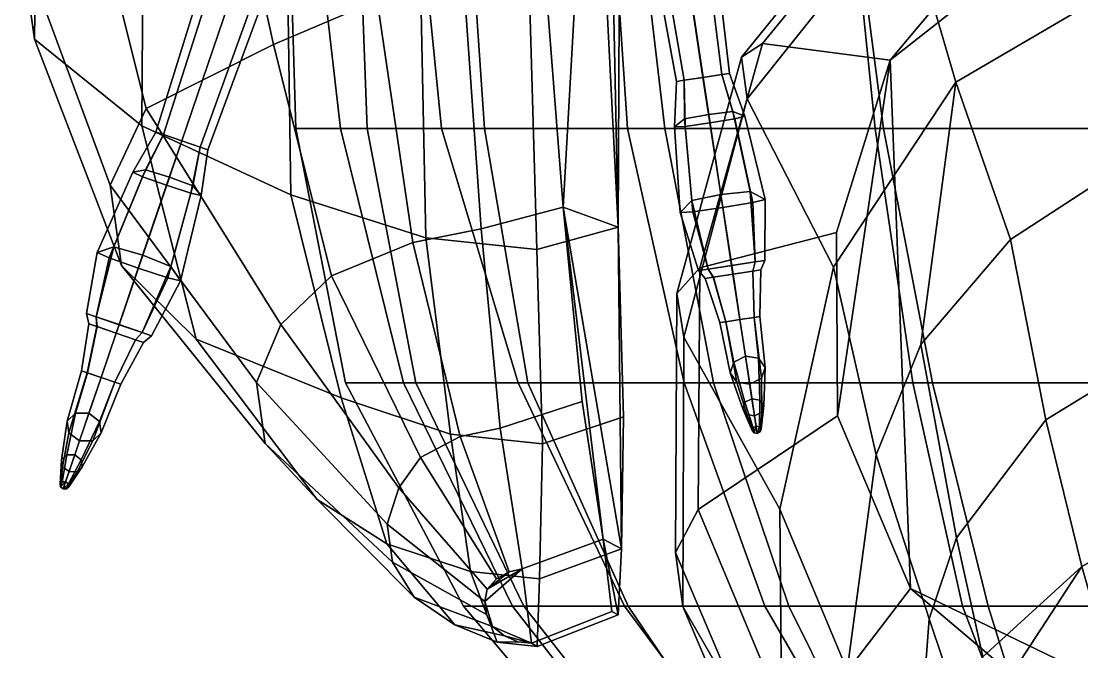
# Model space of a CAD drawing. Header units: metres. Extents: x -1.13 to 1.13, y -1.57 to 2.6.
# Drawn here: x -0.788 to -0.166, y -0.819 to -0.45 of the extents above; entities that cross this region are included whole.
import ezdxf

# ---------------------------------------------------------------- set-up
doc = ezdxf.new("R2010")
doc.units = ezdxf.units.M
for name, color, linetype in [('BODY', 6, 'CONTINUOUS'), ('BWING', 14, 'CONTINUOUS'), ('HEAD', 8, 'CONTINUOUS'), ('RLEG', 3, 'CONTINUOUS')]:
    doc.layers.add(name, color=color, linetype=linetype)

msp = doc.modelspace()

# ---------------------------------------------------------------- linework, layer by layer
at = {"layer": 'BODY', "color": 6}
for points in [[(-0.619438, -0.349646, -0.151637), (-0.600714, -0.512531, -0.117379), (-0.626859, -0.51253, 0.084722), (-0.631779, -0.349646, 0.062941)], [(-0.631779, -0.349646, 0.062941), (-0.626859, -0.51253, 0.084722), (-0.585095, -0.512532, 0.276366), (-0.591117, -0.349648, 0.266019)], [(-0.557835, -0.34965, -0.34858), (-0.541566, -0.512534, -0.303567), (-0.600714, -0.512531, -0.117379), (-0.619438, -0.349646, -0.151637)], [(-0.591117, -0.349648, 0.266019), (-0.585095, -0.512532, 0.276366), (-0.516272, -0.512536, 0.444766), (-0.527414, -0.349651, 0.43046)], [(-0.443482, -0.349656, -0.511816), (-0.432558, -0.51254, -0.462137), (-0.541566, -0.512534, -0.303567), (-0.557835, -0.34965, -0.34858)], [(-0.527414, -0.349651, 0.43046), (-0.516272, -0.512536, 0.444766), (-0.410649, -0.512541, 0.575583), (-0.429767, -0.349656, 0.5648)], [(-0.303958, -0.349663, -0.633427), (-0.287527, -0.512548, -0.582191), (-0.432558, -0.51254, -0.462137), (-0.443482, -0.349656, -0.511816)], [(-0.429767, -0.349656, 0.5648), (-0.410649, -0.512541, 0.575583), (-0.282591, -0.512548, 0.672524), (-0.303897, -0.349663, 0.663671)], [(-0.157318, -0.349671, -0.706846), (-0.146293, -0.512555, -0.656229), (-0.287527, -0.512548, -0.582191), (-0.303958, -0.349663, -0.633427)], [(-0.303897, -0.349663, 0.663671), (-0.282591, -0.512548, 0.672524), (-0.146293, -0.512555, 0.727116), (-0.157318, -0.349671, 0.716801)], [(-0.600714, -0.512531, -0.117379), (-0.56381, -0.661436, -0.075711), (-0.597774, -0.661435, 0.104126), (-0.626859, -0.51253, 0.084722)], [(-0.626859, -0.51253, 0.084722), (-0.597774, -0.661435, 0.104126), (-0.556494, -0.661437, 0.275621), (-0.585095, -0.512532, 0.276366)], [(-0.541566, -0.512534, -0.303567), (-0.49657, -0.66144, -0.24727), (-0.56381, -0.661436, -0.075711), (-0.600714, -0.512531, -0.117379)], [(-0.585095, -0.512532, 0.276366), (-0.556494, -0.661437, 0.275621), (-0.4909, -0.66144, 0.427266), (-0.516272, -0.512536, 0.444766)], [(-0.432558, -0.51254, -0.462137), (-0.3994, -0.661445, -0.395011), (-0.49657, -0.66144, -0.24727), (-0.541566, -0.512534, -0.303567)], [(-0.516272, -0.512536, 0.444766), (-0.4909, -0.66144, 0.427266), (-0.382178, -0.661446, 0.551805), (-0.410649, -0.512541, 0.575583)], [(-0.287527, -0.512548, -0.582191), (-0.265336, -0.661452, -0.508724), (-0.3994, -0.661445, -0.395011), (-0.432558, -0.51254, -0.462137)], [(-0.410649, -0.512541, 0.575583), (-0.382178, -0.661446, 0.551805), (-0.253885, -0.661453, 0.640099), (-0.282591, -0.512548, 0.672524)], [(-0.146293, -0.512555, -0.656229), (-0.13156, -0.661459, -0.579386), (-0.265336, -0.661452, -0.508724), (-0.287527, -0.512548, -0.582191)], [(-0.282591, -0.512548, 0.672524), (-0.253885, -0.661453, 0.640099), (-0.131278, -0.661459, 0.696286), (-0.146293, -0.512555, 0.727116)], [(-0.56381, -0.661436, -0.075711), (-0.500032, -0.792299, -0.033048), (-0.528684, -0.792297, 0.122093), (-0.597774, -0.661435, 0.104126)], [(-0.597774, -0.661435, 0.104126), (-0.528684, -0.792297, 0.122093), (-0.493233, -0.792299, 0.267071), (-0.556494, -0.661437, 0.275621)], [(-0.49657, -0.66144, -0.24727), (-0.434329, -0.792302, -0.183775), (-0.500032, -0.792299, -0.033048), (-0.56381, -0.661436, -0.075711)], [(-0.556494, -0.661437, 0.275621), (-0.493233, -0.792299, 0.267071), (-0.432176, -0.792302, 0.396566), (-0.4909, -0.66144, 0.427266)], [(-0.3994, -0.661445, -0.395011), (-0.351999, -0.792306, -0.315064), (-0.434329, -0.792302, -0.183775), (-0.49657, -0.66144, -0.24727)], [(-0.4909, -0.66144, 0.427266), (-0.432176, -0.792302, 0.396566), (-0.338107, -0.792307, 0.501904), (-0.382178, -0.661446, 0.551805)], [(-0.265336, -0.661452, -0.508724), (-0.236323, -0.792313, -0.414493), (-0.351999, -0.792306, -0.315064), (-0.3994, -0.661445, -0.395011)], [(-0.382178, -0.661446, 0.551805), (-0.338107, -0.792307, 0.501904), (-0.22122, -0.792313, 0.582369), (-0.253885, -0.661453, 0.640099)], [(-0.13156, -0.661459, -0.579386), (-0.114906, -0.792319, -0.479362), (-0.236323, -0.792313, -0.414493), (-0.265336, -0.661452, -0.508724)], [(-0.253885, -0.661453, 0.640099), (-0.22122, -0.792313, 0.582369), (-0.112682, -0.792319, 0.629657), (-0.131278, -0.661459, 0.696286)], [(-0.500032, -0.792299, -0.033048), (-0.414828, -0.90155, 0.008596), (-0.436315, -0.901549, 0.1353), (-0.528684, -0.792297, 0.122093)], [(-0.528684, -0.792297, 0.122093), (-0.436315, -0.901549, 0.1353), (-0.407661, -0.901551, 0.253888), (-0.493233, -0.792299, 0.267071)], [(-0.434329, -0.792302, -0.183775), (-0.35285, -0.901553, -0.116303), (-0.414828, -0.90155, 0.008596), (-0.500032, -0.792299, -0.033048)], [(-0.493233, -0.792299, 0.267071), (-0.407661, -0.901551, 0.253888), (-0.358232, -0.901553, 0.357614), (-0.432176, -0.792302, 0.396566)], [(-0.351999, -0.792306, -0.315064), (-0.288624, -0.901557, -0.222544), (-0.35285, -0.901553, -0.116303), (-0.434329, -0.792302, -0.183775)], [(-0.432176, -0.792302, 0.396566), (-0.358232, -0.901553, 0.357614), (-0.28379, -0.901557, 0.445617), (-0.338107, -0.792307, 0.501904)], [(-0.236323, -0.792313, -0.414493), (-0.194429, -0.901562, -0.306123), (-0.288624, -0.901557, -0.222544), (-0.351999, -0.792306, -0.315064)], [(-0.338107, -0.792307, 0.501904), (-0.28379, -0.901557, 0.445617), (-0.187162, -0.901562, 0.508885), (-0.22122, -0.792313, 0.582369)], [(-0.114906, -0.792319, -0.479362), (-0.094896, -0.901567, -0.362853), (-0.194429, -0.901562, -0.306123), (-0.236323, -0.792313, -0.414493)], [(-0.22122, -0.792313, 0.582369), (-0.187162, -0.901562, 0.508885), (-0.091059, -0.901567, 0.546462), (-0.112682, -0.792319, 0.629657)]]:
    msp.add_3dface(points, dxfattribs=at)
at = {"layer": 'BWING', "color": 14}
for points in [[(-0.476098, 0.486144, -0.030116), (-0.481131, -0.417795, 0.539483), (-0.470326, -0.558534, 0.502277), (-0.43518, 0.063136, -0.60206)], [(-0.43518, 0.063136, -0.60206), (-0.470326, -0.558534, 0.502277), (-0.438089, -0.570354, -0.311673)], [(-0.447545, -0.105555, -0.572924), (-0.43518, 0.063136, -0.60206), (-0.438089, -0.570354, -0.311673)], [(-0.445007, -0.431778, -0.423385), (-0.447545, -0.105555, -0.572924), (-0.438089, -0.570354, -0.311673)], [(-0.78782, -0.404667, 0.194108), (-0.7866, -0.248345, 0.117655), (-0.778105, -0.309195, -0.034674), (-0.780067, -0.460159, 0.042552)], [(-0.579338, -0.437661, 0.531095), (-0.602177, -0.276352, 0.511359), (-0.674528, -0.306692, 0.439136), (-0.639958, -0.46331, 0.466339)], [(-0.780067, -0.460159, 0.042552), (-0.778105, -0.309195, -0.034674), (-0.716256, -0.363567, -0.192641), (-0.717194, -0.510982, -0.100481)], [(-0.639958, -0.46331, 0.466339), (-0.674528, -0.306692, 0.439136), (-0.752124, -0.351215, 0.330939), (-0.714567, -0.500875, 0.367473)], [(-0.714567, -0.500875, 0.367473), (-0.752124, -0.351215, 0.330939), (-0.78782, -0.404667, 0.194108), (-0.735664, -0.545821, 0.246421)], [(-0.717194, -0.510982, -0.100481), (-0.716256, -0.363567, -0.192641), (-0.631983, -0.406573, -0.321279), (-0.629795, -0.551491, -0.216726)], [(-0.735664, -0.545821, 0.246421), (-0.78782, -0.404667, 0.194108), (-0.780067, -0.460159, 0.042552), (-0.72909, -0.59273, 0.117786)], [(-0.629795, -0.551491, -0.216726), (-0.631983, -0.406573, -0.321279), (-0.553746, -0.434017, -0.404253), (-0.55072, -0.576642, -0.292292)], [(-0.528378, -0.427023, 0.553931), (-0.518255, -0.571217, 0.515812), (-0.470326, -0.558534, 0.502277), (-0.481131, -0.417795, 0.539483)], [(-0.518255, -0.571217, 0.515812), (-0.528378, -0.427023, 0.553931), (-0.579338, -0.437661, 0.531095), (-0.558327, -0.579291, 0.498481)], [(-0.55072, -0.576642, -0.292292), (-0.553746, -0.434017, -0.404253), (-0.489811, -0.44135, -0.432582), (-0.485595, -0.583329, -0.318126)], [(-0.485595, -0.583329, -0.318126), (-0.489811, -0.44135, -0.432582), (-0.445007, -0.431778, -0.423385), (-0.438089, -0.570354, -0.311673)], [(-0.558327, -0.579291, 0.498481), (-0.579338, -0.437661, 0.531095), (-0.639958, -0.46331, 0.466339), (-0.605969, -0.598757, 0.449335)], [(-0.72909, -0.59273, 0.117786), (-0.780067, -0.460159, 0.042552), (-0.717194, -0.510982, -0.100481), (-0.685278, -0.635943, -0.002919)], [(-0.605969, -0.598757, 0.449335), (-0.639958, -0.46331, 0.466339), (-0.714567, -0.500875, 0.367473), (-0.635617, -0.627264, 0.374303)], [(-0.635617, -0.627264, 0.374303), (-0.714567, -0.500875, 0.367473), (-0.735664, -0.545821, 0.246421), (-0.649977, -0.661375, 0.282434)], [(-0.685278, -0.635943, -0.002919), (-0.717194, -0.510982, -0.100481), (-0.629795, -0.551491, -0.216726), (-0.600342, -0.670248, -0.101134)], [(-0.649977, -0.661375, 0.282434), (-0.735664, -0.545821, 0.246421), (-0.72909, -0.59273, 0.117786), (-0.644955, -0.696976, 0.184809)], [(-0.600342, -0.670248, -0.101134), (-0.629795, -0.551491, -0.216726), (-0.55072, -0.576642, -0.292292), (-0.536365, -0.691509, -0.165014)], [(-0.518255, -0.571217, 0.515812), (-0.507092, -0.68797, 0.446046), (-0.459024, -0.672487, 0.434183), (-0.470326, -0.558534, 0.502277)], [(-0.459024, -0.672487, 0.434183), (-0.446787, -0.753034, 0.339158), (-0.470326, -0.558534, 0.502277)], [(-0.446787, -0.753034, 0.339158), (-0.436025, -0.758635, -0.046448), (-0.470326, -0.558534, 0.502277)], [(-0.436025, -0.758635, -0.046448), (-0.438089, -0.570354, -0.311673), (-0.470326, -0.558534, 0.502277)], [(-0.507092, -0.68797, 0.446046), (-0.518255, -0.571217, 0.515812), (-0.558327, -0.579291, 0.498481), (-0.530639, -0.69301, 0.435227)], [(-0.482442, -0.697161, -0.186852), (-0.485595, -0.583329, -0.318126), (-0.438089, -0.570354, -0.311673), (-0.434857, -0.681459, -0.183545)], [(-0.434857, -0.681459, -0.183545), (-0.438089, -0.570354, -0.311673), (-0.436025, -0.758635, -0.046448)], [(-0.536365, -0.691509, -0.165014), (-0.55072, -0.576642, -0.292292), (-0.485595, -0.583329, -0.318126), (-0.482442, -0.697161, -0.186852)], [(-0.530639, -0.69301, 0.435227), (-0.558327, -0.579291, 0.498481), (-0.605969, -0.598757, 0.449335), (-0.553825, -0.705161, 0.404549)], [(-0.644955, -0.696976, 0.184809), (-0.72909, -0.59273, 0.117786), (-0.685278, -0.635943, -0.002919), (-0.614433, -0.729771, 0.093203)], [(-0.553825, -0.705161, 0.404549), (-0.605969, -0.598757, 0.449335), (-0.635617, -0.627264, 0.374303), (-0.566572, -0.722956, 0.357711)], [(-0.566572, -0.722956, 0.357711), (-0.635617, -0.627264, 0.374303), (-0.649977, -0.661375, 0.282434), (-0.57338, -0.744249, 0.300364)], [(-0.614433, -0.729771, 0.093203), (-0.685278, -0.635943, -0.002919), (-0.600342, -0.670248, -0.101134), (-0.57363, -0.755807, 0.018665)], [(-0.57338, -0.744249, 0.300364), (-0.649977, -0.661375, 0.282434), (-0.644955, -0.696976, 0.184809), (-0.570265, -0.766472, 0.239423)], [(-0.57363, -0.755807, 0.018665), (-0.600342, -0.670248, -0.101134), (-0.536365, -0.691509, -0.165014), (-0.52462, -0.771943, -0.029815)], [(-0.507092, -0.68797, 0.446046), (-0.49424, -0.770495, 0.348687), (-0.446787, -0.753034, 0.339158), (-0.459024, -0.672487, 0.434183)], [(-0.484086, -0.776232, -0.046388), (-0.482442, -0.697161, -0.186852), (-0.434857, -0.681459, -0.183545), (-0.436025, -0.758635, -0.046448)], [(-0.49424, -0.770495, 0.348687), (-0.507092, -0.68797, 0.446046), (-0.530639, -0.69301, 0.435227), (-0.501868, -0.772208, 0.34501)], [(-0.501868, -0.772208, 0.34501), (-0.530639, -0.69301, 0.435227), (-0.553825, -0.705161, 0.404549), (-0.509298, -0.776339, 0.334582)], [(-0.52462, -0.771943, -0.029815), (-0.536365, -0.691509, -0.165014), (-0.482442, -0.697161, -0.186852), (-0.484086, -0.776232, -0.046388)], [(-0.570265, -0.766472, 0.239423), (-0.644955, -0.696976, 0.184809), (-0.614433, -0.729771, 0.093203), (-0.557612, -0.786944, 0.182239)], [(-0.509298, -0.776339, 0.334582), (-0.553825, -0.705161, 0.404549), (-0.566572, -0.722956, 0.357711), (-0.51477, -0.782387, 0.318661)], [(-0.51477, -0.782387, 0.318661), (-0.566572, -0.722956, 0.357711), (-0.57338, -0.744249, 0.300364), (-0.516147, -0.789625, 0.299167)], [(-0.557612, -0.786944, 0.182239), (-0.614433, -0.729771, 0.093203), (-0.57363, -0.755807, 0.018665), (-0.533749, -0.803197, 0.13571)], [(-0.516147, -0.789625, 0.299167), (-0.57338, -0.744249, 0.300364), (-0.570265, -0.766472, 0.239423), (-0.515096, -0.797179, 0.278453)], [(-0.533749, -0.803197, 0.13571), (-0.57363, -0.755807, 0.018665), (-0.52462, -0.771943, -0.029815), (-0.508997, -0.81327, 0.105448)], [(-0.49424, -0.770495, 0.348687), (-0.488798, -0.813997, 0.229395), (-0.441658, -0.795493, 0.222725), (-0.446787, -0.753034, 0.339158)], [(-0.441658, -0.795493, 0.222725), (-0.438116, -0.797397, 0.091651), (-0.446787, -0.753034, 0.339158)], [(-0.438116, -0.797397, 0.091651), (-0.436025, -0.758635, -0.046448), (-0.446787, -0.753034, 0.339158)], [(-0.485464, -0.815948, 0.095102), (-0.484086, -0.776232, -0.046388), (-0.436025, -0.758635, -0.046448), (-0.438116, -0.797397, 0.091651)], [(-0.515096, -0.797179, 0.278453), (-0.570265, -0.766472, 0.239423), (-0.557612, -0.786944, 0.182239), (-0.511733, -0.804138, 0.259015)], [(-0.511733, -0.804138, 0.259015), (-0.488798, -0.813997, 0.229395), (-0.49424, -0.770495, 0.348687), (-0.516147, -0.789625, 0.299167)], [(-0.516147, -0.789625, 0.299167), (-0.49424, -0.770495, 0.348687), (-0.51477, -0.782387, 0.318661)], [(-0.501868, -0.772208, 0.34501), (-0.51477, -0.782387, 0.318661), (-0.49424, -0.770495, 0.348687)], [(-0.508997, -0.81327, 0.105448), (-0.52462, -0.771943, -0.029815), (-0.484086, -0.776232, -0.046388), (-0.485464, -0.815948, 0.095102)], [(-0.509298, -0.776339, 0.334582), (-0.51477, -0.782387, 0.318661), (-0.501868, -0.772208, 0.34501)], [(-0.511733, -0.804138, 0.259015), (-0.557612, -0.786944, 0.182239), (-0.533749, -0.803197, 0.13571), (-0.504643, -0.809663, 0.243198)], [(-0.515096, -0.797179, 0.278453), (-0.511733, -0.804138, 0.259015), (-0.516147, -0.789625, 0.299167)], [(-0.488798, -0.813997, 0.229395), (-0.485464, -0.815948, 0.095102), (-0.438116, -0.797397, 0.091651), (-0.441658, -0.795493, 0.222725)], [(-0.504643, -0.809663, 0.243198), (-0.533749, -0.803197, 0.13571), (-0.508997, -0.81327, 0.105448), (-0.496764, -0.813087, 0.232912)], [(-0.488798, -0.813997, 0.229395), (-0.511733, -0.804138, 0.259015), (-0.504643, -0.809663, 0.243198)], [(-0.496764, -0.813087, 0.232912), (-0.508997, -0.81327, 0.105448), (-0.485464, -0.815948, 0.095102), (-0.488798, -0.813997, 0.229395)], [(-0.496764, -0.813087, 0.232912), (-0.488798, -0.813997, 0.229395), (-0.504643, -0.809663, 0.243198)]]:
    msp.add_3dface(points, dxfattribs=at)
at = {"layer": 'HEAD', "color": 8}
for points in [[(-0.116607, -0.412919, 0.872592), (-0.132602, -0.303454, 0.75619), (-0.270896, -0.380374, 0.70656), (-0.240234, -0.485384, 0.826892)], [(-0.278731, -0.472548, 0.489836), (-0.103573, -0.334905, 0.583124), (-0.000054, -0.910636, 0.14844), (-0.266749, -0.781909, 0.27755)], [(-0.103573, -0.334905, 0.583124), (-0.278731, -0.472548, 0.489836), (-0.209462, -0.390009, 0.546286)], [(-0.365675, -0.470878, 0.59671), (-0.273108, -0.356677, 0.672761), (-0.264788, -0.354148, 0.639302), (-0.353455, -0.462784, 0.566602)], [(-0.353455, -0.462784, 0.566602), (-0.264788, -0.354148, 0.639302), (-0.209462, -0.390009, 0.546286), (-0.278731, -0.472548, 0.489836)], [(-0.362402, -0.495265, 0.630509), (-0.270896, -0.380374, 0.70656), (-0.273108, -0.356677, 0.672761), (-0.365675, -0.470878, 0.59671)], [(-0.240234, -0.485384, 0.826892), (-0.270896, -0.380374, 0.70656), (-0.362402, -0.495265, 0.630509), (-0.311765, -0.593731, 0.756833)], [(-0.101953, -0.508388, 1.01227), (-0.116607, -0.412919, 0.872592), (-0.240234, -0.485384, 0.826892), (-0.208226, -0.577558, 0.967711)], [(-0.403565, -0.609137, 0.503407), (-0.365675, -0.470878, 0.59671), (-0.353455, -0.462784, 0.566602), (-0.390209, -0.594163, 0.477409)], [(-0.390209, -0.594163, 0.477409), (-0.353455, -0.462784, 0.566602), (-0.278731, -0.472548, 0.489836), (-0.31008, -0.573482, 0.420581)], [(-0.399551, -0.634745, 0.537206), (-0.362402, -0.495265, 0.630509), (-0.365675, -0.470878, 0.59671), (-0.403565, -0.609137, 0.503407)], [(-0.31008, -0.573482, 0.420581), (-0.278731, -0.472548, 0.489836), (-0.309463, -0.680836, 0.34686)], [(-0.309463, -0.680836, 0.34686), (-0.278731, -0.472548, 0.489836), (-0.266749, -0.781909, 0.27755)], [(-0.260728, -0.638965, 0.935794), (-0.240234, -0.485384, 0.826892), (-0.311765, -0.593731, 0.756833), (-0.286891, -0.703566, 0.891313)], [(-0.260728, -0.638965, 0.935794), (-0.208226, -0.577558, 0.967711), (-0.240234, -0.485384, 0.826892)], [(-0.311765, -0.593731, 0.756833), (-0.362402, -0.495265, 0.630509), (-0.399551, -0.634745, 0.537206), (-0.343365, -0.735561, 0.670884)], [(-0.088299, -0.622397, 1.10053), (-0.101953, -0.508388, 1.01227), (-0.208226, -0.577558, 0.967711), (-0.187489, -0.683253, 1.06007)], [(-0.391091, -0.735694, 0.382465), (-0.390209, -0.594163, 0.477409), (-0.31008, -0.573482, 0.420581), (-0.309463, -0.680836, 0.34686)], [(-0.260728, -0.638965, 0.935794), (-0.239785, -0.752194, 1.02232), (-0.187489, -0.683253, 1.06007), (-0.208226, -0.577558, 0.967711)], [(-0.40448, -0.760855, 0.404087), (-0.403565, -0.609137, 0.503407), (-0.390209, -0.594163, 0.477409), (-0.391091, -0.735694, 0.382465)], [(-0.286891, -0.703566, 0.891313), (-0.311765, -0.593731, 0.756833), (-0.343365, -0.735561, 0.670884), (-0.303866, -0.829802, 0.816008)], [(-0.400191, -0.792452, 0.437886), (-0.399551, -0.634745, 0.537206), (-0.403565, -0.609137, 0.503407), (-0.40448, -0.760855, 0.404087)], [(-0.08112, -0.721872, 1.14997), (-0.088299, -0.622397, 1.10053), (-0.187489, -0.683253, 1.06007), (-0.166404, -0.769083, 1.1113)], [(-0.343365, -0.735561, 0.670884), (-0.399551, -0.634745, 0.537206), (-0.400191, -0.792452, 0.437886), (-0.341963, -0.893553, 0.579362)], [(-0.239785, -0.752194, 1.02232), (-0.260728, -0.638965, 0.935794), (-0.286891, -0.703566, 0.891313), (-0.255822, -0.7997, 0.989317)], [(-0.334643, -0.870736, 0.293202), (-0.391091, -0.735694, 0.382465), (-0.309463, -0.680836, 0.34686), (-0.266749, -0.781909, 0.27755)], [(-0.239785, -0.752194, 1.02232), (-0.224434, -0.822041, 1.06564), (-0.166404, -0.769083, 1.1113), (-0.187489, -0.683253, 1.06007)], [(-0.255822, -0.7997, 0.989317), (-0.286891, -0.703566, 0.891313), (-0.303866, -0.829802, 0.816008), (-0.26422, -0.91204, 0.922336)], [(-0.067308, -0.805845, 1.17649), (-0.08112, -0.721872, 1.14997), (-0.166404, -0.769083, 1.1113), (-0.142555, -0.85256, 1.14565)], [(-0.343833, -0.90338, 0.31071), (-0.40448, -0.760855, 0.404087), (-0.391091, -0.735694, 0.382465), (-0.334643, -0.870736, 0.293202)], [(-0.303866, -0.829802, 0.816008), (-0.343365, -0.735561, 0.670884), (-0.341963, -0.893553, 0.579362), (-0.286193, -1.00135, 0.718729)], [(-0.224434, -0.822041, 1.06564), (-0.239785, -0.752194, 1.02232), (-0.255822, -0.7997, 0.989317), (-0.239199, -0.849174, 1.03776)], [(-0.338835, -0.936439, 0.344489), (-0.400191, -0.792452, 0.437886), (-0.40448, -0.760855, 0.404087), (-0.343833, -0.90338, 0.31071)], [(-0.241561, -0.884183, 1.07585), (-0.166404, -0.769083, 1.1113), (-0.224434, -0.822041, 1.06564)], [(-0.166404, -0.769083, 1.1113), (-0.241561, -0.884183, 1.07585), (-0.220032, -0.927905, 1.09831), (-0.142555, -0.85256, 1.14565)], [(-0.224901, -0.959366, 0.190013), (-0.334643, -0.870736, 0.293202), (-0.266749, -0.781909, 0.27755), (-0.178872, -0.856385, 0.21203)], [(-0.266749, -0.781909, 0.27755), (-0.000054, -0.910636, 0.14844), (-0.178872, -0.856385, 0.21203)], [(-0.341963, -0.893553, 0.579362), (-0.400191, -0.792452, 0.437886), (-0.338835, -0.936439, 0.344489), (-0.281983, -1.04394, 0.493226)], [(-0.239199, -0.849174, 1.03776), (-0.255822, -0.7997, 0.989317), (-0.26422, -0.91204, 0.922336), (-0.247192, -0.945308, 0.958645)]]:
    msp.add_3dface(points, dxfattribs=at)
at = {"layer": 'RLEG', "color": 3}
for points in [[(-0.626752, -0.273124, -1.64922), (-0.63308, -0.270968, -1.66536), (-0.709, -0.514606, -1.69611), (-0.704508, -0.516137, -1.68481)], [(-0.63308, -0.270968, -1.66536), (-0.626752, -0.273124, -1.6815), (-0.704481, -0.516146, -1.70739), (-0.709, -0.514606, -1.69611)], [(-0.611473, -0.278331, -1.64253), (-0.626752, -0.273124, -1.64922), (-0.704508, -0.516137, -1.68481), (-0.693737, -0.519807, -1.68015)], [(-0.626752, -0.273124, -1.6815), (-0.611473, -0.278331, -1.68819), (-0.693789, -0.51979, -1.71206), (-0.704481, -0.516146, -1.70739)], [(-0.611473, -0.278331, -1.68819), (-0.596194, -0.283538, -1.6815), (-0.683008, -0.523463, -1.70739), (-0.693789, -0.51979, -1.71206)], [(-0.596194, -0.283538, -1.64922), (-0.611473, -0.278331, -1.64253), (-0.693737, -0.519807, -1.68015), (-0.682992, -0.523469, -1.68482)], [(-0.418372, -0.282043, -1.68819), (-0.402742, -0.279658, -1.68165), (-0.377329, -0.48099, -1.7064), (-0.388354, -0.482673, -1.71097)], [(-0.402742, -0.279658, -1.65003), (-0.418372, -0.282043, -1.64348), (-0.388301, -0.482665, -1.67971), (-0.377311, -0.480986, -1.68429)], [(-0.402742, -0.279658, -1.68165), (-0.396269, -0.278668, -1.66584), (-0.372762, -0.480291, -1.69534), (-0.377329, -0.48099, -1.7064)], [(-0.396269, -0.278668, -1.66584), (-0.402742, -0.279658, -1.65003), (-0.377311, -0.480986, -1.68429), (-0.372762, -0.480291, -1.69534)], [(-0.596194, -0.283538, -1.6815), (-0.589865, -0.285694, -1.66536), (-0.678545, -0.524984, -1.69611), (-0.683008, -0.523463, -1.70739)], [(-0.589865, -0.285694, -1.66536), (-0.596194, -0.283538, -1.64922), (-0.682992, -0.523469, -1.68482), (-0.678545, -0.524984, -1.69611)], [(-0.433999, -0.28443, -1.65003), (-0.440473, -0.285419, -1.66584), (-0.403915, -0.485049, -1.69534), (-0.39932, -0.484347, -1.68428)], [(-0.440473, -0.285419, -1.66584), (-0.433999, -0.28443, -1.68165), (-0.399291, -0.484343, -1.7064), (-0.403915, -0.485049, -1.69534)], [(-0.433999, -0.28443, -1.68165), (-0.418372, -0.282043, -1.68819), (-0.388354, -0.482673, -1.71097), (-0.399291, -0.484343, -1.7064)], [(-0.418372, -0.282043, -1.64348), (-0.433999, -0.28443, -1.65003), (-0.39932, -0.484347, -1.68428), (-0.388301, -0.482665, -1.67971)], [(-0.403915, -0.485049, -1.69534), (-0.399291, -0.484343, -1.7064), (-0.398787, -0.511298, -1.70747), (-0.404941, -0.511614, -1.68829)], [(-0.39932, -0.484347, -1.68428), (-0.403915, -0.485049, -1.69534), (-0.404941, -0.511614, -1.68829), (-0.399098, -0.506979, -1.66016)], [(-0.388301, -0.482665, -1.67971), (-0.39932, -0.484347, -1.68428), (-0.399098, -0.506979, -1.66016), (-0.384968, -0.50437, -1.65334)], [(-0.399291, -0.484343, -1.7064), (-0.388354, -0.482673, -1.71097), (-0.384317, -0.509322, -1.71472), (-0.398787, -0.511298, -1.70747)], [(-0.388354, -0.482673, -1.71097), (-0.377329, -0.48099, -1.7064), (-0.369745, -0.506859, -1.70747), (-0.384317, -0.509322, -1.71472)], [(-0.377311, -0.480986, -1.68429), (-0.388301, -0.482665, -1.67971), (-0.384968, -0.50437, -1.65334), (-0.370755, -0.502653, -1.66018)], [(-0.377329, -0.48099, -1.7064), (-0.372762, -0.480291, -1.69534), (-0.363881, -0.505348, -1.68825), (-0.369745, -0.506859, -1.70747)], [(-0.372762, -0.480291, -1.69534), (-0.377311, -0.480986, -1.68429), (-0.370755, -0.502653, -1.66018), (-0.363881, -0.505348, -1.68825)], [(-0.370755, -0.502653, -1.66018), (-0.384968, -0.50437, -1.65334), (-0.377812, -0.551208, -1.64067), (-0.360581, -0.549418, -1.64913)], [(-0.363881, -0.505348, -1.68825), (-0.370755, -0.502653, -1.66018), (-0.360581, -0.549418, -1.64913), (-0.351946, -0.554175, -1.68363)], [(-0.399098, -0.506979, -1.66016), (-0.404941, -0.511614, -1.68829), (-0.401775, -0.561781, -1.68365), (-0.39485, -0.554647, -1.64911)], [(-0.384968, -0.50437, -1.65334), (-0.399098, -0.506979, -1.66016), (-0.39485, -0.554647, -1.64911), (-0.377812, -0.551208, -1.64067)], [(-0.398787, -0.511298, -1.70747), (-0.384317, -0.509322, -1.71472), (-0.376763, -0.55887, -1.71507), (-0.394307, -0.56132, -1.70605)], [(-0.384317, -0.509322, -1.71472), (-0.369745, -0.506859, -1.70747), (-0.359087, -0.555938, -1.70605), (-0.376763, -0.55887, -1.71507)], [(-0.369745, -0.506859, -1.70747), (-0.363881, -0.505348, -1.68825), (-0.351946, -0.554175, -1.68363), (-0.359087, -0.555938, -1.70605)], [(-0.704508, -0.516137, -1.68481), (-0.709, -0.514606, -1.69611), (-0.722455, -0.538181, -1.6889), (-0.714977, -0.536737, -1.66018)], [(-0.709, -0.514606, -1.69611), (-0.704481, -0.516146, -1.70739), (-0.716732, -0.540797, -1.70849), (-0.722455, -0.538181, -1.6889)], [(-0.404941, -0.511614, -1.68829), (-0.398787, -0.511298, -1.70747), (-0.394307, -0.56132, -1.70605), (-0.401775, -0.561781, -1.68365)], [(-0.704481, -0.516146, -1.70739), (-0.693789, -0.51979, -1.71206), (-0.702695, -0.545829, -1.71589), (-0.716732, -0.540797, -1.70849)], [(-0.693737, -0.519807, -1.68015), (-0.704508, -0.516137, -1.68481), (-0.714977, -0.536737, -1.66018), (-0.700951, -0.541035, -1.65322)], [(-0.693789, -0.51979, -1.71206), (-0.683008, -0.523463, -1.70739), (-0.688337, -0.550469, -1.70849), (-0.702695, -0.545829, -1.71589)], [(-0.682992, -0.523469, -1.68482), (-0.693737, -0.519807, -1.68015), (-0.700951, -0.541035, -1.65322), (-0.687268, -0.546181, -1.6602)], [(-0.683008, -0.523463, -1.70739), (-0.678545, -0.524984, -1.69611), (-0.682314, -0.551863, -1.68887), (-0.688337, -0.550469, -1.70849)], [(-0.678545, -0.524984, -1.69611), (-0.682992, -0.523469, -1.68482), (-0.687268, -0.546181, -1.6602), (-0.682314, -0.551863, -1.68887)], [(-0.714977, -0.536737, -1.66018), (-0.722455, -0.538181, -1.6889), (-0.743238, -0.585108, -1.68417), (-0.733604, -0.581912, -1.6489)], [(-0.722455, -0.538181, -1.6889), (-0.716732, -0.540797, -1.70849), (-0.736258, -0.58821, -1.70703), (-0.743238, -0.585108, -1.68417)], [(-0.700951, -0.541035, -1.65322), (-0.714977, -0.536737, -1.66018), (-0.733604, -0.581912, -1.6489), (-0.716551, -0.586829, -1.64028)], [(-0.716732, -0.540797, -1.70849), (-0.702695, -0.545829, -1.71589), (-0.719214, -0.594263, -1.71625), (-0.736258, -0.58821, -1.70703)], [(-0.702695, -0.545829, -1.71589), (-0.688337, -0.550469, -1.70849), (-0.701822, -0.599941, -1.70704), (-0.719214, -0.594263, -1.71625)], [(-0.687268, -0.546181, -1.6602), (-0.700951, -0.541035, -1.65322), (-0.716551, -0.586829, -1.64028), (-0.700102, -0.593332, -1.64892)], [(-0.682314, -0.551863, -1.68887), (-0.687268, -0.546181, -1.6602), (-0.700102, -0.593332, -1.64892), (-0.694524, -0.601712, -1.68415)], [(-0.688337, -0.550469, -1.70849), (-0.682314, -0.551863, -1.68887), (-0.694524, -0.601712, -1.68415), (-0.701822, -0.599941, -1.70704)], [(-0.377812, -0.551208, -1.64067), (-0.39485, -0.554647, -1.64911), (-0.385288, -0.594862, -1.6681), (-0.37149, -0.592755, -1.66092)], [(-0.360581, -0.549418, -1.64913), (-0.377812, -0.551208, -1.64067), (-0.37149, -0.592755, -1.66092), (-0.357725, -0.590652, -1.66811)], [(-0.351946, -0.554175, -1.68363), (-0.360581, -0.549418, -1.64913), (-0.357725, -0.590652, -1.66811), (-0.352027, -0.589783, -1.68586)], [(-0.39485, -0.554647, -1.64911), (-0.401775, -0.561781, -1.68365), (-0.391041, -0.595741, -1.68587), (-0.385288, -0.594862, -1.6681)], [(-0.394307, -0.56132, -1.70605), (-0.376763, -0.55887, -1.71507), (-0.371556, -0.592765, -1.71057), (-0.38525, -0.594856, -1.70334)], [(-0.376763, -0.55887, -1.71507), (-0.359087, -0.555938, -1.70605), (-0.357748, -0.590656, -1.70334), (-0.371556, -0.592765, -1.71057)], [(-0.359087, -0.555938, -1.70605), (-0.351946, -0.554175, -1.68363), (-0.352027, -0.589783, -1.68586), (-0.357748, -0.590656, -1.70334)], [(-0.401775, -0.561781, -1.68365), (-0.394307, -0.56132, -1.70605), (-0.38525, -0.594856, -1.70334), (-0.391041, -0.595741, -1.68587)], [(-0.733604, -0.581912, -1.6489), (-0.743238, -0.585108, -1.68417), (-0.749527, -0.620924, -1.68643), (-0.743903, -0.622841, -1.66829)], [(-0.716551, -0.586829, -1.64028), (-0.733604, -0.581912, -1.6489), (-0.743903, -0.622841, -1.66829), (-0.730413, -0.627437, -1.66096)], [(-0.743238, -0.585108, -1.68417), (-0.736258, -0.58821, -1.70703), (-0.743865, -0.622854, -1.70427), (-0.749527, -0.620924, -1.68643)], [(-0.736258, -0.58821, -1.70703), (-0.719214, -0.594263, -1.71625), (-0.730477, -0.627416, -1.71166), (-0.743865, -0.622854, -1.70427)], [(-0.700102, -0.593332, -1.64892), (-0.716551, -0.586829, -1.64028), (-0.730413, -0.627437, -1.66096), (-0.716955, -0.632024, -1.6683)], [(-0.357748, -0.590656, -1.70334), (-0.352027, -0.589783, -1.68586), (-0.354405, -0.595365, -1.68778), (-0.359199, -0.596096, -1.70243)], [(-0.352027, -0.589783, -1.68586), (-0.357725, -0.590652, -1.66811), (-0.35918, -0.596094, -1.6729), (-0.354405, -0.595365, -1.68778)], [(-0.719214, -0.594263, -1.71625), (-0.701822, -0.599941, -1.70704), (-0.716979, -0.632015, -1.70427), (-0.730477, -0.627416, -1.71166)], [(-0.694524, -0.601712, -1.68415), (-0.700102, -0.593332, -1.64892), (-0.716955, -0.632024, -1.6683), (-0.711386, -0.633921, -1.68643)], [(-0.391041, -0.595741, -1.68587), (-0.38525, -0.594856, -1.70334), (-0.382245, -0.599615, -1.70243), (-0.387098, -0.600356, -1.68778)], [(-0.385288, -0.594862, -1.6681), (-0.391041, -0.595741, -1.68587), (-0.387098, -0.600356, -1.68778), (-0.382278, -0.599621, -1.67289)], [(-0.37149, -0.592755, -1.66092), (-0.385288, -0.594862, -1.6681), (-0.382278, -0.599621, -1.67289), (-0.370715, -0.597854, -1.66688)], [(-0.38525, -0.594856, -1.70334), (-0.371556, -0.592765, -1.71057), (-0.37077, -0.597864, -1.70849), (-0.382245, -0.599615, -1.70243)], [(-0.371556, -0.592765, -1.71057), (-0.357748, -0.590656, -1.70334), (-0.359199, -0.596096, -1.70243), (-0.37077, -0.597864, -1.70849)], [(-0.357725, -0.590652, -1.66811), (-0.37149, -0.592755, -1.66092), (-0.370715, -0.597854, -1.66688), (-0.35918, -0.596094, -1.6729)], [(-0.37077, -0.597864, -1.70849), (-0.359199, -0.596096, -1.70243), (-0.358409, -0.623156, -1.70248), (-0.366704, -0.624422, -1.70856)], [(-0.35918, -0.596094, -1.6729), (-0.370715, -0.597854, -1.66688), (-0.366665, -0.624417, -1.66681), (-0.358395, -0.623153, -1.67285)], [(-0.359199, -0.596096, -1.70243), (-0.354405, -0.595365, -1.68778), (-0.354973, -0.622631, -1.68778), (-0.358409, -0.623156, -1.70248)], [(-0.354405, -0.595365, -1.68778), (-0.35918, -0.596094, -1.6729), (-0.358395, -0.623153, -1.67285), (-0.354973, -0.622631, -1.68778)], [(-0.701822, -0.599941, -1.70704), (-0.694524, -0.601712, -1.68415), (-0.711386, -0.633921, -1.68643), (-0.716979, -0.632015, -1.70427)], [(-0.387098, -0.600356, -1.68778), (-0.382245, -0.599615, -1.70243), (-0.374932, -0.625679, -1.70248), (-0.378412, -0.62621, -1.68778)], [(-0.382278, -0.599621, -1.67289), (-0.387098, -0.600356, -1.68778), (-0.378412, -0.62621, -1.68778), (-0.374956, -0.625682, -1.67284)], [(-0.370715, -0.597854, -1.66688), (-0.382278, -0.599621, -1.67289), (-0.374956, -0.625682, -1.67284), (-0.366665, -0.624417, -1.66681)], [(-0.382245, -0.599615, -1.70243), (-0.37077, -0.597864, -1.70849), (-0.366704, -0.624422, -1.70856), (-0.374932, -0.625679, -1.70248)], [(-0.743903, -0.622841, -1.66829), (-0.749527, -0.620924, -1.68643), (-0.748133, -0.626963, -1.68839), (-0.74342, -0.628569, -1.67319)], [(-0.749527, -0.620924, -1.68643), (-0.743865, -0.622854, -1.70427), (-0.743389, -0.62858, -1.70334), (-0.748133, -0.626963, -1.68839)], [(-0.74342, -0.628569, -1.67319), (-0.748133, -0.626963, -1.68839), (-0.752454, -0.654471, -1.68839), (-0.749075, -0.655623, -1.67313)], [(-0.748133, -0.626963, -1.68839), (-0.743389, -0.62858, -1.70334), (-0.749052, -0.655631, -1.70339), (-0.752454, -0.654471, -1.68839)], [(-0.730413, -0.627437, -1.66096), (-0.743903, -0.622841, -1.66829), (-0.74342, -0.628569, -1.67319), (-0.732116, -0.632421, -1.66704)], [(-0.743865, -0.622854, -1.70427), (-0.730477, -0.627416, -1.71166), (-0.732169, -0.632403, -1.70953), (-0.743389, -0.62858, -1.70334)], [(-0.730477, -0.627416, -1.71166), (-0.716979, -0.632015, -1.70427), (-0.720858, -0.636258, -1.70334), (-0.732169, -0.632403, -1.70953)], [(-0.716955, -0.632024, -1.6683), (-0.730413, -0.627437, -1.66096), (-0.732116, -0.632421, -1.66704), (-0.720838, -0.636264, -1.67319)], [(-0.378412, -0.62621, -1.68778), (-0.374932, -0.625679, -1.70248), (-0.370227, -0.649333, -1.70744), (-0.372368, -0.655611, -1.69608)], [(-0.374956, -0.625682, -1.67284), (-0.378412, -0.62621, -1.68778), (-0.372368, -0.655611, -1.69608), (-0.368457, -0.661062, -1.68453)], [(-0.366665, -0.624417, -1.66681), (-0.374956, -0.625682, -1.67284), (-0.368457, -0.661062, -1.68453), (-0.360875, -0.662351, -1.67987)], [(-0.374932, -0.625679, -1.70248), (-0.366704, -0.624422, -1.70856), (-0.36343, -0.645832, -1.71215), (-0.370227, -0.649333, -1.70744)], [(-0.366704, -0.624422, -1.70856), (-0.358409, -0.623156, -1.70248), (-0.355843, -0.647138, -1.70744), (-0.36343, -0.645832, -1.71215)], [(-0.358395, -0.623153, -1.67285), (-0.366665, -0.624417, -1.66681), (-0.360875, -0.662351, -1.67987), (-0.354041, -0.658859, -1.68454)], [(-0.358409, -0.623156, -1.70248), (-0.354973, -0.622631, -1.68778), (-0.351962, -0.652495, -1.69608), (-0.355843, -0.647138, -1.70744)], [(-0.354973, -0.622631, -1.68778), (-0.358395, -0.623153, -1.67285), (-0.354041, -0.658859, -1.68454), (-0.351962, -0.652495, -1.69608)], [(-0.732116, -0.632421, -1.66704), (-0.74342, -0.628569, -1.67319), (-0.749075, -0.655623, -1.67313), (-0.74097, -0.658385, -1.66697)], [(-0.743389, -0.62858, -1.70334), (-0.732169, -0.632403, -1.70953), (-0.741008, -0.658372, -1.7096), (-0.749052, -0.655631, -1.70339)], [(-0.732169, -0.632403, -1.70953), (-0.720858, -0.636258, -1.70334), (-0.732899, -0.661135, -1.70339), (-0.741008, -0.658372, -1.7096)], [(-0.720838, -0.636264, -1.67319), (-0.732116, -0.632421, -1.66704), (-0.74097, -0.658385, -1.66697), (-0.732884, -0.66114, -1.67314)], [(-0.716979, -0.632015, -1.70427), (-0.711386, -0.633921, -1.68643), (-0.716172, -0.637855, -1.68839), (-0.720858, -0.636258, -1.70334)], [(-0.711386, -0.633921, -1.68643), (-0.716955, -0.632024, -1.6683), (-0.720838, -0.636264, -1.67319), (-0.716172, -0.637855, -1.68839)], [(-0.720858, -0.636258, -1.70334), (-0.716172, -0.637855, -1.68839), (-0.729538, -0.66228, -1.68839), (-0.732899, -0.661135, -1.70339)], [(-0.716172, -0.637855, -1.68839), (-0.720838, -0.636264, -1.67319), (-0.732884, -0.66114, -1.67314), (-0.729538, -0.66228, -1.68839)], [(-0.370227, -0.649333, -1.70744), (-0.36343, -0.645832, -1.71215), (-0.359613, -0.670791, -1.71714), (-0.363724, -0.67291, -1.71429)], [(-0.36343, -0.645832, -1.71215), (-0.355843, -0.647138, -1.70744), (-0.355021, -0.671582, -1.7143), (-0.359613, -0.670791, -1.71714)], [(-0.372368, -0.655611, -1.69608), (-0.370227, -0.649333, -1.70744), (-0.363724, -0.67291, -1.71429), (-0.36502, -0.676707, -1.70742)], [(-0.355843, -0.647138, -1.70744), (-0.351962, -0.652495, -1.69608), (-0.352674, -0.674824, -1.70742), (-0.355021, -0.671582, -1.7143)], [(-0.351962, -0.652495, -1.69608), (-0.354041, -0.658859, -1.68454), (-0.353932, -0.678673, -1.70044), (-0.352674, -0.674824, -1.70742)], [(-0.749075, -0.655623, -1.67313), (-0.752454, -0.654471, -1.68839), (-0.760842, -0.683947, -1.69686), (-0.75987, -0.69073, -1.68507)], [(-0.752454, -0.654471, -1.68839), (-0.749052, -0.655631, -1.70339), (-0.755943, -0.679272, -1.70846), (-0.760842, -0.683947, -1.69686)], [(-0.74097, -0.658385, -1.66697), (-0.749075, -0.655623, -1.67313), (-0.75987, -0.69073, -1.68507), (-0.75361, -0.69547, -1.6803)], [(-0.749052, -0.655631, -1.70339), (-0.741008, -0.658372, -1.7096), (-0.748139, -0.679306, -1.71326), (-0.755943, -0.679272, -1.70846)], [(-0.732884, -0.66114, -1.67314), (-0.74097, -0.658385, -1.66697), (-0.75361, -0.69547, -1.6803), (-0.745774, -0.69553, -1.68507)], [(-0.741008, -0.658372, -1.7096), (-0.732899, -0.661135, -1.70339), (-0.74188, -0.684064, -1.70846), (-0.748139, -0.679306, -1.71326)], [(-0.368457, -0.661062, -1.68453), (-0.372368, -0.655611, -1.69608), (-0.36502, -0.676707, -1.70742), (-0.362654, -0.680006, -1.70043)], [(-0.729538, -0.66228, -1.68839), (-0.732884, -0.66114, -1.67314), (-0.745774, -0.69553, -1.68507), (-0.740893, -0.690747, -1.69686)], [(-0.732899, -0.661135, -1.70339), (-0.729538, -0.66228, -1.68839), (-0.740893, -0.690747, -1.69686), (-0.74188, -0.684064, -1.70846)], [(-0.360875, -0.662351, -1.67987), (-0.368457, -0.661062, -1.68453), (-0.362654, -0.680006, -1.70043), (-0.358066, -0.680786, -1.69761)], [(-0.354041, -0.658859, -1.68454), (-0.360875, -0.662351, -1.67987), (-0.358066, -0.680786, -1.69761), (-0.353932, -0.678673, -1.70044)], [(-0.363724, -0.67291, -1.71429), (-0.359613, -0.670791, -1.71714), (-0.357148, -0.686886, -1.7283), (-0.358882, -0.687779, -1.7271)], [(-0.359613, -0.670791, -1.71714), (-0.355021, -0.671582, -1.7143), (-0.355212, -0.68722, -1.7271), (-0.357148, -0.686886, -1.7283)], [(-0.36502, -0.676707, -1.70742), (-0.363724, -0.67291, -1.71429), (-0.358882, -0.687779, -1.7271), (-0.35943, -0.689382, -1.7242)], [(-0.362654, -0.680006, -1.70043), (-0.36502, -0.676707, -1.70742), (-0.35943, -0.689382, -1.7242), (-0.35843, -0.690775, -1.72125)], [(-0.355021, -0.671582, -1.7143), (-0.352674, -0.674824, -1.70742), (-0.354222, -0.688588, -1.7242), (-0.355212, -0.68722, -1.7271)], [(-0.352674, -0.674824, -1.70742), (-0.353932, -0.678673, -1.70044), (-0.354751, -0.690212, -1.72126), (-0.354222, -0.688588, -1.7242)], [(-0.760842, -0.683947, -1.69686), (-0.755943, -0.679272, -1.70846), (-0.761169, -0.703691, -1.71545), (-0.764133, -0.706519, -1.70844)], [(-0.755943, -0.679272, -1.70846), (-0.748139, -0.679306, -1.71326), (-0.756448, -0.703711, -1.71836), (-0.761169, -0.703691, -1.71545)], [(-0.748139, -0.679306, -1.71326), (-0.74188, -0.684064, -1.70846), (-0.752662, -0.70659, -1.71546), (-0.756448, -0.703711, -1.71836)], [(-0.358066, -0.680786, -1.69761), (-0.362654, -0.680006, -1.70043), (-0.35843, -0.690775, -1.72125), (-0.356495, -0.691102, -1.72006)], [(-0.353932, -0.678673, -1.70044), (-0.358066, -0.680786, -1.69761), (-0.356495, -0.691102, -1.72006), (-0.354751, -0.690212, -1.72126)], [(-0.75987, -0.69073, -1.68507), (-0.760842, -0.683947, -1.69686), (-0.764133, -0.706519, -1.70844), (-0.763545, -0.710621, -1.7013)], [(-0.74188, -0.684064, -1.70846), (-0.740893, -0.690747, -1.69686), (-0.752064, -0.710632, -1.70844), (-0.752662, -0.70659, -1.71546)], [(-0.35943, -0.689382, -1.7242), (-0.358882, -0.687779, -1.7271), (-0.35843, -0.690775, -1.72125)], [(-0.357148, -0.686886, -1.7283), (-0.35843, -0.690775, -1.72125), (-0.358882, -0.687779, -1.7271)], [(-0.35843, -0.690775, -1.72125), (-0.357148, -0.686886, -1.7283), (-0.355212, -0.68722, -1.7271), (-0.356495, -0.691102, -1.72006)], [(-0.356495, -0.691102, -1.72006), (-0.355212, -0.68722, -1.7271), (-0.354222, -0.688588, -1.7242)], [(-0.354751, -0.690212, -1.72126), (-0.356495, -0.691102, -1.72006), (-0.354222, -0.688588, -1.7242)], [(-0.75361, -0.69547, -1.6803), (-0.75987, -0.69073, -1.68507), (-0.763545, -0.710621, -1.7013), (-0.759758, -0.71349, -1.69842)], [(-0.745774, -0.69553, -1.68507), (-0.75361, -0.69547, -1.6803), (-0.759758, -0.71349, -1.69842), (-0.755017, -0.713527, -1.70131)], [(-0.740893, -0.690747, -1.69686), (-0.745774, -0.69553, -1.68507), (-0.755017, -0.713527, -1.70131), (-0.752064, -0.710632, -1.70844)], [(-0.764133, -0.706519, -1.70844), (-0.761169, -0.703691, -1.71545), (-0.763795, -0.71944, -1.72853), (-0.765046, -0.720633, -1.72557)], [(-0.763545, -0.710621, -1.7013), (-0.764133, -0.706519, -1.70844), (-0.765046, -0.720633, -1.72557), (-0.764798, -0.722365, -1.72256)], [(-0.761169, -0.703691, -1.71545), (-0.756448, -0.703711, -1.71836), (-0.761803, -0.719448, -1.72976), (-0.763795, -0.71944, -1.72853)], [(-0.756448, -0.703711, -1.71836), (-0.752662, -0.70659, -1.71546), (-0.760206, -0.720663, -1.72853), (-0.761803, -0.719448, -1.72976)], [(-0.752662, -0.70659, -1.71546), (-0.752064, -0.710632, -1.70844), (-0.759954, -0.722368, -1.72557), (-0.760206, -0.720663, -1.72853)], [(-0.759758, -0.71349, -1.69842), (-0.763545, -0.710621, -1.7013), (-0.764798, -0.722365, -1.72256), (-0.7632, -0.723575, -1.72135)], [(-0.755017, -0.713527, -1.70131), (-0.759758, -0.71349, -1.69842), (-0.7632, -0.723575, -1.72135), (-0.7612, -0.723591, -1.72256)], [(-0.752064, -0.710632, -1.70844), (-0.755017, -0.713527, -1.70131), (-0.7612, -0.723591, -1.72256), (-0.759954, -0.722368, -1.72557)], [(-0.765046, -0.720633, -1.72557), (-0.763795, -0.71944, -1.72853), (-0.764798, -0.722365, -1.72256)], [(-0.761803, -0.719448, -1.72976), (-0.764798, -0.722365, -1.72256), (-0.763795, -0.71944, -1.72853)], [(-0.764798, -0.722365, -1.72256), (-0.761803, -0.719448, -1.72976), (-0.760206, -0.720663, -1.72853), (-0.7632, -0.723575, -1.72135)], [(-0.7632, -0.723575, -1.72135), (-0.760206, -0.720663, -1.72853), (-0.759954, -0.722368, -1.72557)], [(-0.7612, -0.723591, -1.72256), (-0.7632, -0.723575, -1.72135), (-0.759954, -0.722368, -1.72557)]]:
    msp.add_3dface(points, dxfattribs=at)

doc.saveas('drawing.dxf')
